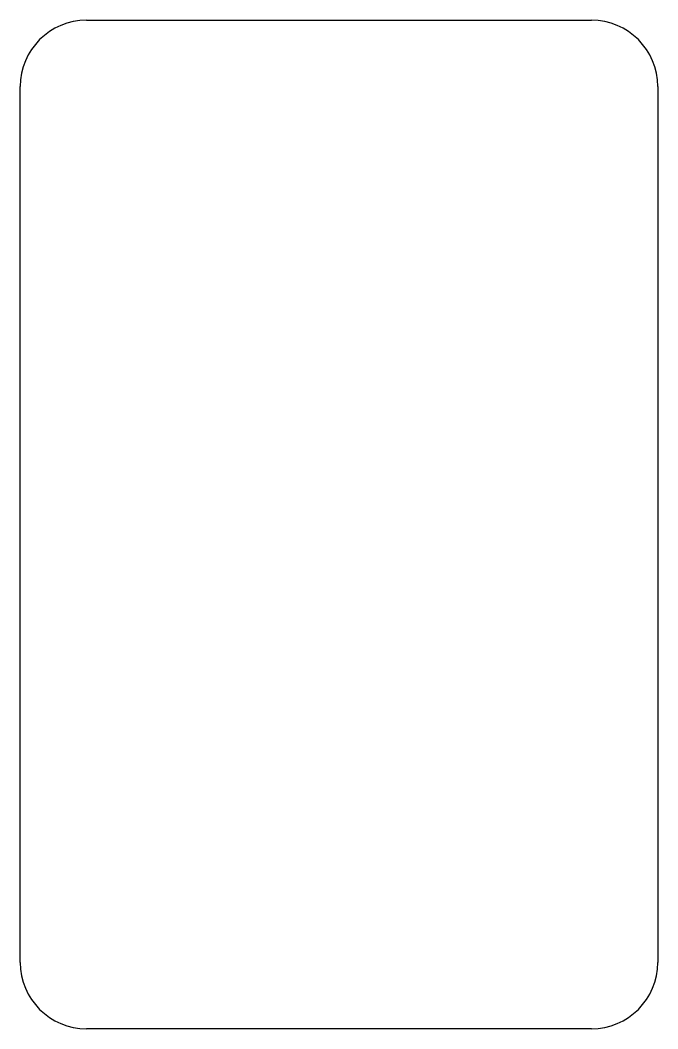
# Model space of a CAD drawing. Header units: millimetres. Extents: x 2 to 50, y 14.5 to 90.4.
import ezdxf

# ---------------------------------------------------------------- set-up
doc = ezdxf.new("R2010")
doc.units = ezdxf.units.MM

msp = doc.modelspace()

# ---------------------------------------------------------------- linework, layer by layer
for p, q in [((7, 90.4, 16), (45, 90.4, 16)), ((2, 19.5, 16), (2, 85.4, 16)), ((50, 85.4, 16), (50, 19.5, 16)), ((45, 14.5, 16), (7, 14.5, 16))]:
    msp.add_line(p, q)
for centre, start, end in [((7, 85.4, 16), 90, 180), ((45, 85.4, 16), 0, 90), ((7, 19.5, 16), 180, 270), ((45, 19.5, 16), -90, 0)]:
    msp.add_arc(centre, 5, start, end)

doc.saveas('drawing.dxf')
